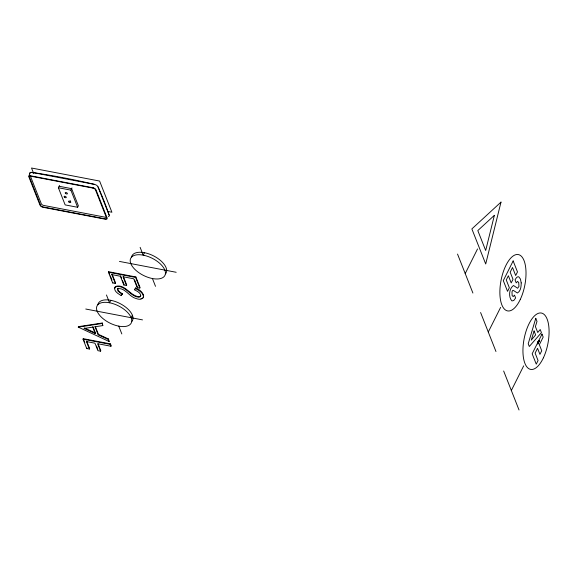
<?xml version="1.0" encoding="UTF-8"?>
<svg xmlns="http://www.w3.org/2000/svg" width="578" height="578" viewBox="0 0 578 578"><rect width="100%" height="100%" fill="white"/><g stroke="black" fill="none" stroke-linecap="round" stroke-linejoin="round"><path stroke-width="0.87" d="M143.525 297.128C143.532 292.685 138.655 290.315 135.295 288.458L135.541 287.967C139.818 288.819 148.091 297.056 140.642 299.231A7.68 3.865 26.6 0 1 135.902 298.465C129.197 296.68 125.108 287.634 117.818 288.653M114.74 288.155L115.557 286.421C124.906 283.545 130.057 295.77 138.669 296.702A5.058 2.543 26.6 0 0 140.859 295.661M28.9 176.247L29.919 172.916M59.129 186.268L71.614 188.659L78.377 205.811L77.633 207.292L65.155 204.901L58.385 187.749L59.498 185.531M77.633 207.292L70.87 190.14L71.983 187.922M109.069 341.49L78.283 327.126L78.529 326.635L102.227 323.015L102.797 325.587L95.009 326.787L98.181 334.828L108.274 339.474L109.069 341.49L108.519 338.983L98.426 334.337L95.254 326.295L95.009 326.787M78.463 327.582L78.529 326.635M115.333 283.444L111.85 274.615L112.096 274.116L115.578 282.953L115.333 283.444L112.674 282.931L108.454 272.238L108.7 271.747L135.873 276.949L140.064 287.562L139.818 288.061L137.159 287.548L133.706 278.791L123.027 276.754L126.481 285.503L123.822 284.997L120.368 276.241L120.614 275.749M84.142 328.456L84.395 327.957L95.486 333.022L95.233 333.52L84.142 328.456L92.718 327.134L92.964 326.642L95.168 332.227M83.037 339.178L83.29 338.686L110.456 343.888L111.193 345.752L110.947 346.244L97.61 343.693L100.565 351.178L97.906 350.673L94.951 343.188L86.433 341.555L89.388 349.04L86.729 348.534L83.037 339.178L110.21 344.38L110.947 346.244M112.674 282.931L112.92 282.44M110.766 300.322L109.538 302.785L106.453 294.968M86.729 348.534L86.975 348.035M102.797 325.587L102.227 323.015M89.388 349.04L89.633 348.548L86.686 341.063M98.181 334.828L98.426 334.337M123.822 284.997L124.068 284.506L122.5 280.525M134.782 289.289L134.537 289.78C136.87 291.196 141.133 292.764 140.613 296.153A5.058 2.543 26.6 0 1 138.424 297.193C129.804 296.261 124.66 284.036 115.311 286.912L114.69 287.663C113.938 291.536 118.447 293.797 121.142 295.553L122.464 293.862L119.075 291.558L117.637 288.834M126.481 285.503L126.727 285.012L123.273 276.255M121.142 295.553L122.464 293.862M144.449 252.716L143.214 255.18L140.129 247.362M139.818 288.061L135.628 277.44L135.873 276.949M100.565 351.178L100.81 350.687L98.188 344.033M108.274 339.474L108.519 338.983M110.21 344.38L110.456 343.888M131.163 317.712A19.125 9.624 26.6 0 0 110.608 302.988L108.469 302.583A19.125 9.624 26.6 0 0 97.118 311.195A19.125 9.624 26.6 0 0 117.674 325.92L119.812 326.332A19.125 9.624 26.6 0 0 131.163 317.712L132.398 315.248M465.218 273.553L477.551 248.916M488.28 332.025L500.62 307.388M511.342 390.49L523.682 365.852M537.612 343.224L538.913 340.637M537.728 343.52L539.028 340.933M537.843 343.809L539.144 341.222L538.797 340.348L537.497 342.935L537.959 344.098L538.515 342.992L538.053 341.822M134.537 289.78L135.541 287.967M118.064 288.155L117.392 289.325L118.042 291.182L122.218 294.354M142.809 298.031L143.445 297.403M140.895 298.732L141.935 298.486M78.283 327.126L101.981 323.507M108.411 216.526A3.186 1.604 26.6 0 0 109.163 215.11A426.196 180.264 -79.2 0 0 98.014 186.853A3.186 1.604 26.6 0 0 94.409 184.36L31.992 172.41A3.186 1.604 26.6 0 0 29.919 173.819M58.385 187.749L70.87 190.14M107.486 211.389L111.908 212.234L99.611 181.051L31.515 168.017L33.459 172.945M119.451 261.422L176.189 272.281M108.454 272.238L135.628 277.44M111.85 274.615L120.368 276.241M85.768 309.028L142.513 319.887M33.517 173.154L31.992 172.41A762.534 574.727 -21.5 0 1 94.409 184.36M538.609 340.717L538.956 341.591M538.429 341.085L538.768 341.959M538.241 341.454L538.588 342.328M537.872 342.19L538.335 343.361M537.685 342.559L538.147 343.729M457.53 254.067L472.905 293.046M480.593 312.532L495.967 351.511M503.655 371.004L519.03 409.983M152.426 278.524L155.511 286.341M98.014 186.853L109.163 215.11M134.58 279.897L137.405 287.056M120.925 276.544L121.553 278.134M108.7 271.747L109.676 274.21M110.326 275.858L111.951 279.969M118.743 326.129L121.828 333.947M92.718 327.134L95.233 333.52M30.229 175.69L41.305 203.759A2.131 1.069 26.6 0 0 43.74 205.443L105.875 217.335A2.131 1.069 26.6 0 0 106.793 217.342M96.512 346.02L97.819 349.343M83.29 338.686L84.822 342.581M131.524 257.051A19.125 9.624 26.6 0 1 143.38 252.514L145.519 252.918A19.125 9.624 26.6 0 1 162.49 262.354A19.125 9.624 26.6 0 1 165.539 273.893M97.848 304.657A19.125 9.624 26.6 0 1 109.704 300.119L111.836 300.524A19.125 9.624 26.6 0 1 128.815 309.96A19.125 9.624 26.6 0 1 131.856 321.505M70.234 200.783A1.192 0.6 26.6 0 1 70.494 200.942M521.204 282.895C521.183 286.406 520.829 291.117 517.418 293.01L513.221 290.337A2.074 0.874 -79.2 0 0 511.985 292.034L512.151 295.604L513.213 296.579L514.492 295.134L515.612 297.973L513.741 300.531L511.92 300.928C508.243 296.955 509.03 288.588 513.481 285.489L517.635 288.241L518.957 286.377L518.719 282.49L517.556 281.421L516.212 282.866L515.041 279.897L516.002 278.3A7.514 3.179 -79.2 0 1 518.849 276.913L520.438 279.066L521.204 282.895M494.371 215.334L485.679 250.512L477.811 230.571L494.371 215.334M500.996 202.112L485.708 263.994L471.865 228.917L500.996 202.112M535.777 318.297L528.22 343.766L529.296 346.482L541.427 332.625L540.213 329.539L537.742 332.48L535.401 326.556L536.998 321.382L535.777 318.297M534.079 330.97L531.261 340.131L535.633 334.922L534.079 330.97M513.148 260.938L503.301 280.605L507.542 291.348L509.341 287.75L506.27 279.969L508.38 275.757L511.205 282.924L513.004 279.326L510.179 272.166L512.52 267.498L515.684 275.525L517.483 271.927L513.148 260.938M542.012 334.098L532.165 353.765L536.261 364.14L538.06 360.542L535.134 353.136L537.547 348.31L539.939 354.365L541.738 350.774L539.346 344.719L543.183 337.068L542.012 334.098M92.95 187.742L30.656 175.82A2.702 1.358 26.6 0 0 28.907 177.013L40.019 205.183A2.702 1.358 26.6 0 0 43.075 207.3L105.362 219.221A2.702 1.358 26.6 0 0 107.118 218.029L96.006 189.859A2.702 1.358 26.6 0 0 92.95 187.742M93.029 188.117L30.887 176.225A2.131 1.069 26.6 0 0 29.492 177.171L40.561 205.241A2.131 1.069 26.6 0 0 42.996 206.924L105.138 218.816A2.131 1.069 26.6 0 0 106.533 217.87L95.457 189.801A2.131 1.069 26.6 0 0 93.029 188.117M144.283 255.382L142.145 254.977A19.125 9.624 26.6 0 0 130.794 263.59A19.125 9.624 26.6 0 0 151.357 278.314L153.495 278.726A19.125 9.624 26.6 0 0 164.846 270.107A19.125 9.624 26.6 0 0 144.283 255.382M520.33 299.346A28.69 12.138 -79.2 0 0 518.625 254.631A28.69 12.138 -79.2 0 0 499.912 294.267A28.69 12.138 -79.2 0 0 520.33 299.346M543.399 357.818A28.69 12.138 -79.2 0 0 541.687 313.103A28.69 12.138 -79.2 0 0 522.974 352.739A28.69 12.138 -79.2 0 0 543.399 357.818M65.545 193.42A1.192 0.6 26.6 0 0 67.38 193.774A1.192 0.6 26.6 0 0 66.037 192.503A1.192 0.6 26.6 0 0 65.545 193.42M64.425 197.17A1.192 0.6 26.6 0 0 66.26 197.524A1.192 0.6 26.6 0 0 64.917 196.253A1.192 0.6 26.6 0 0 64.425 197.17M68.927 201.997A1.192 0.6 26.6 0 0 70.762 202.343A1.192 0.6 26.6 0 0 69.418 201.079A1.192 0.6 26.6 0 0 68.927 201.997"/></g></svg>
